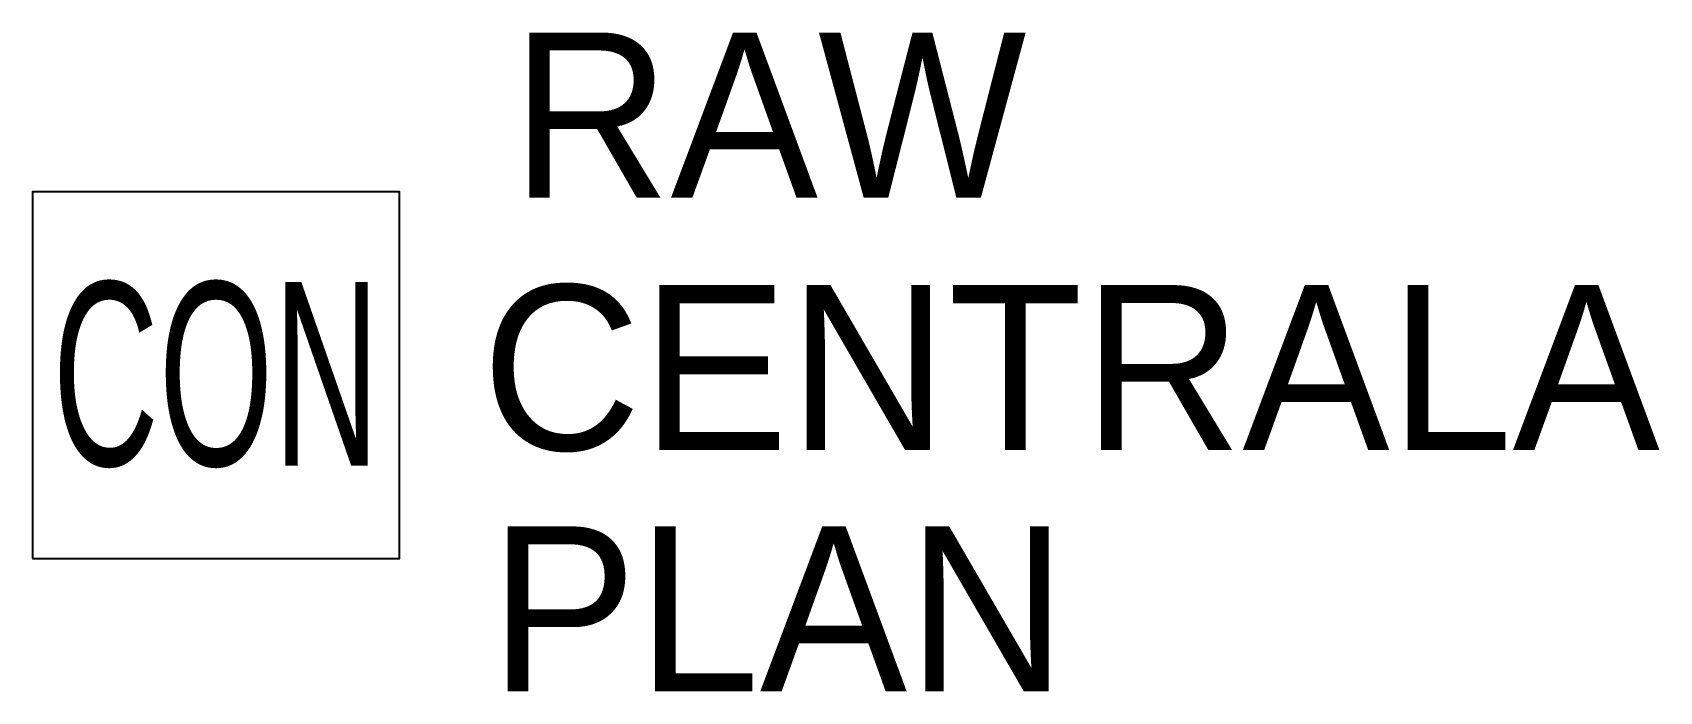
# Model space of a CAD drawing. Header units: millimetres. Extents: x 0 to 1773, y -145 to 574.
import ezdxf

# ---------------------------------------------------------------- set-up
doc = ezdxf.new("R2010")
doc.units = ezdxf.units.MM
doc.header["$LTSCALE"] = 0.25
doc.layers.get('0').update_dxf_attribs({"color": 252})
doc.styles.get("Standard").update_dxf_attribs({"font": 'PM_SMPLX.shx'})

msp = doc.modelspace()

# ---------------------------------------------------------------- linework, layer by layer
msp.add_lwpolyline([(0, 0), (400, 0), (400, 400), (0, 400)], close=True)

# ---------------------------------------------------------------- texts
at = {"insert": (200, 200), "char_height": 200, "width": 400, "attachment_point": 5}
msp.add_mtext('\\W0.6;CON', dxfattribs=at)
for tag, p, s, flags in [('RAW', (521.5, 393.6), 'XX', 9), ('CENTRALA', (489.3, 118.3), 'xx', 8), ('PLAN', (498.1, -144.8), 'xx', 9)]:
    msp.add_attdef(tag, p, s, height=180, dxfattribs=dict(flags=flags))

doc.saveas('drawing.dxf')
